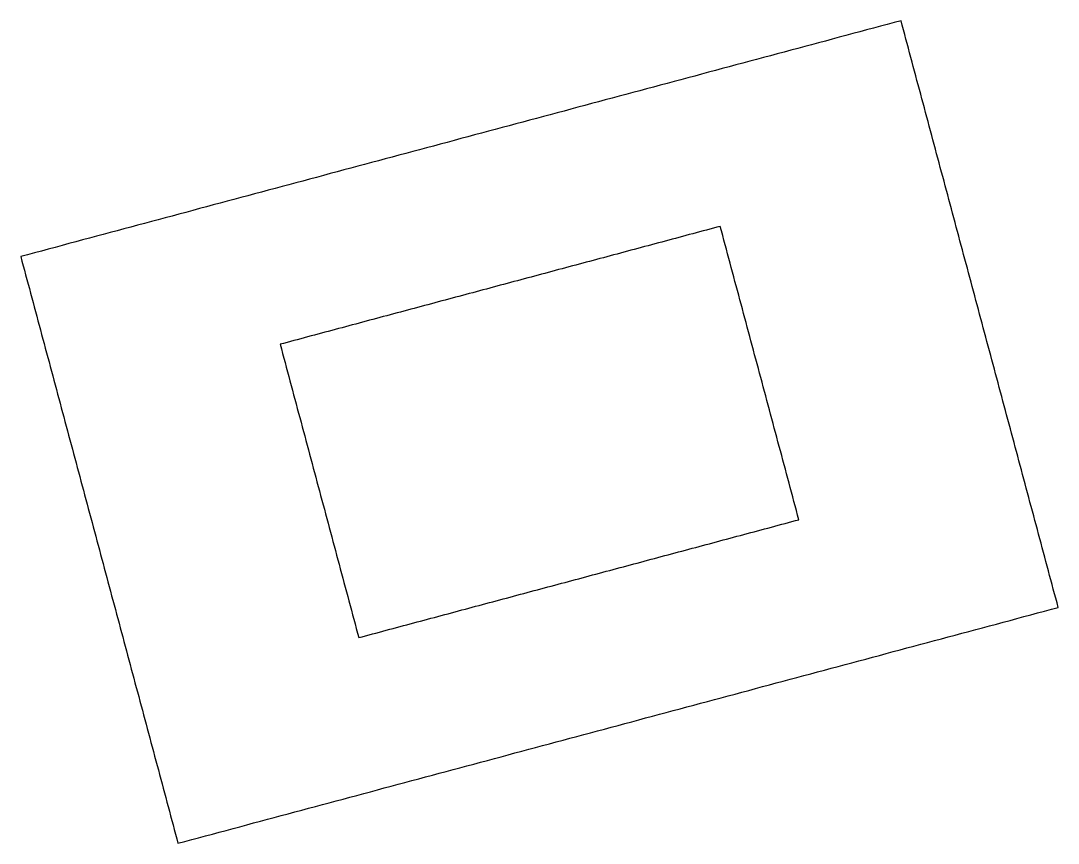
# Model space of a CAD drawing. Header units: millimetres. Extents: x 10 to 78.3, y 10 to 64.2.
import ezdxf

# ---------------------------------------------------------------- set-up
doc = ezdxf.new("R2010")
doc.units = ezdxf.units.MM
doc.layers.add('CUT', color=7, linetype='Continuous')

msp = doc.modelspace()

# ---------------------------------------------------------------- linework, layer by layer
at = {"layer": 'CUT'}
for points in [[(67.956, 64.166), (10, 48.637)], [(78.308, 25.529), (67.956, 64.166)], [(56.055, 50.625), (27.077, 42.86)], [(61.231, 31.306), (56.055, 50.625)], [(10, 48.637), (20.353, 10)], [(27.077, 42.86), (32.253, 23.542)], [(32.253, 23.542), (61.231, 31.306)], [(20.353, 10), (78.308, 25.529)]]:
    msp.add_open_spline(points, degree=1, dxfattribs=at)

doc.saveas('drawing.dxf')
